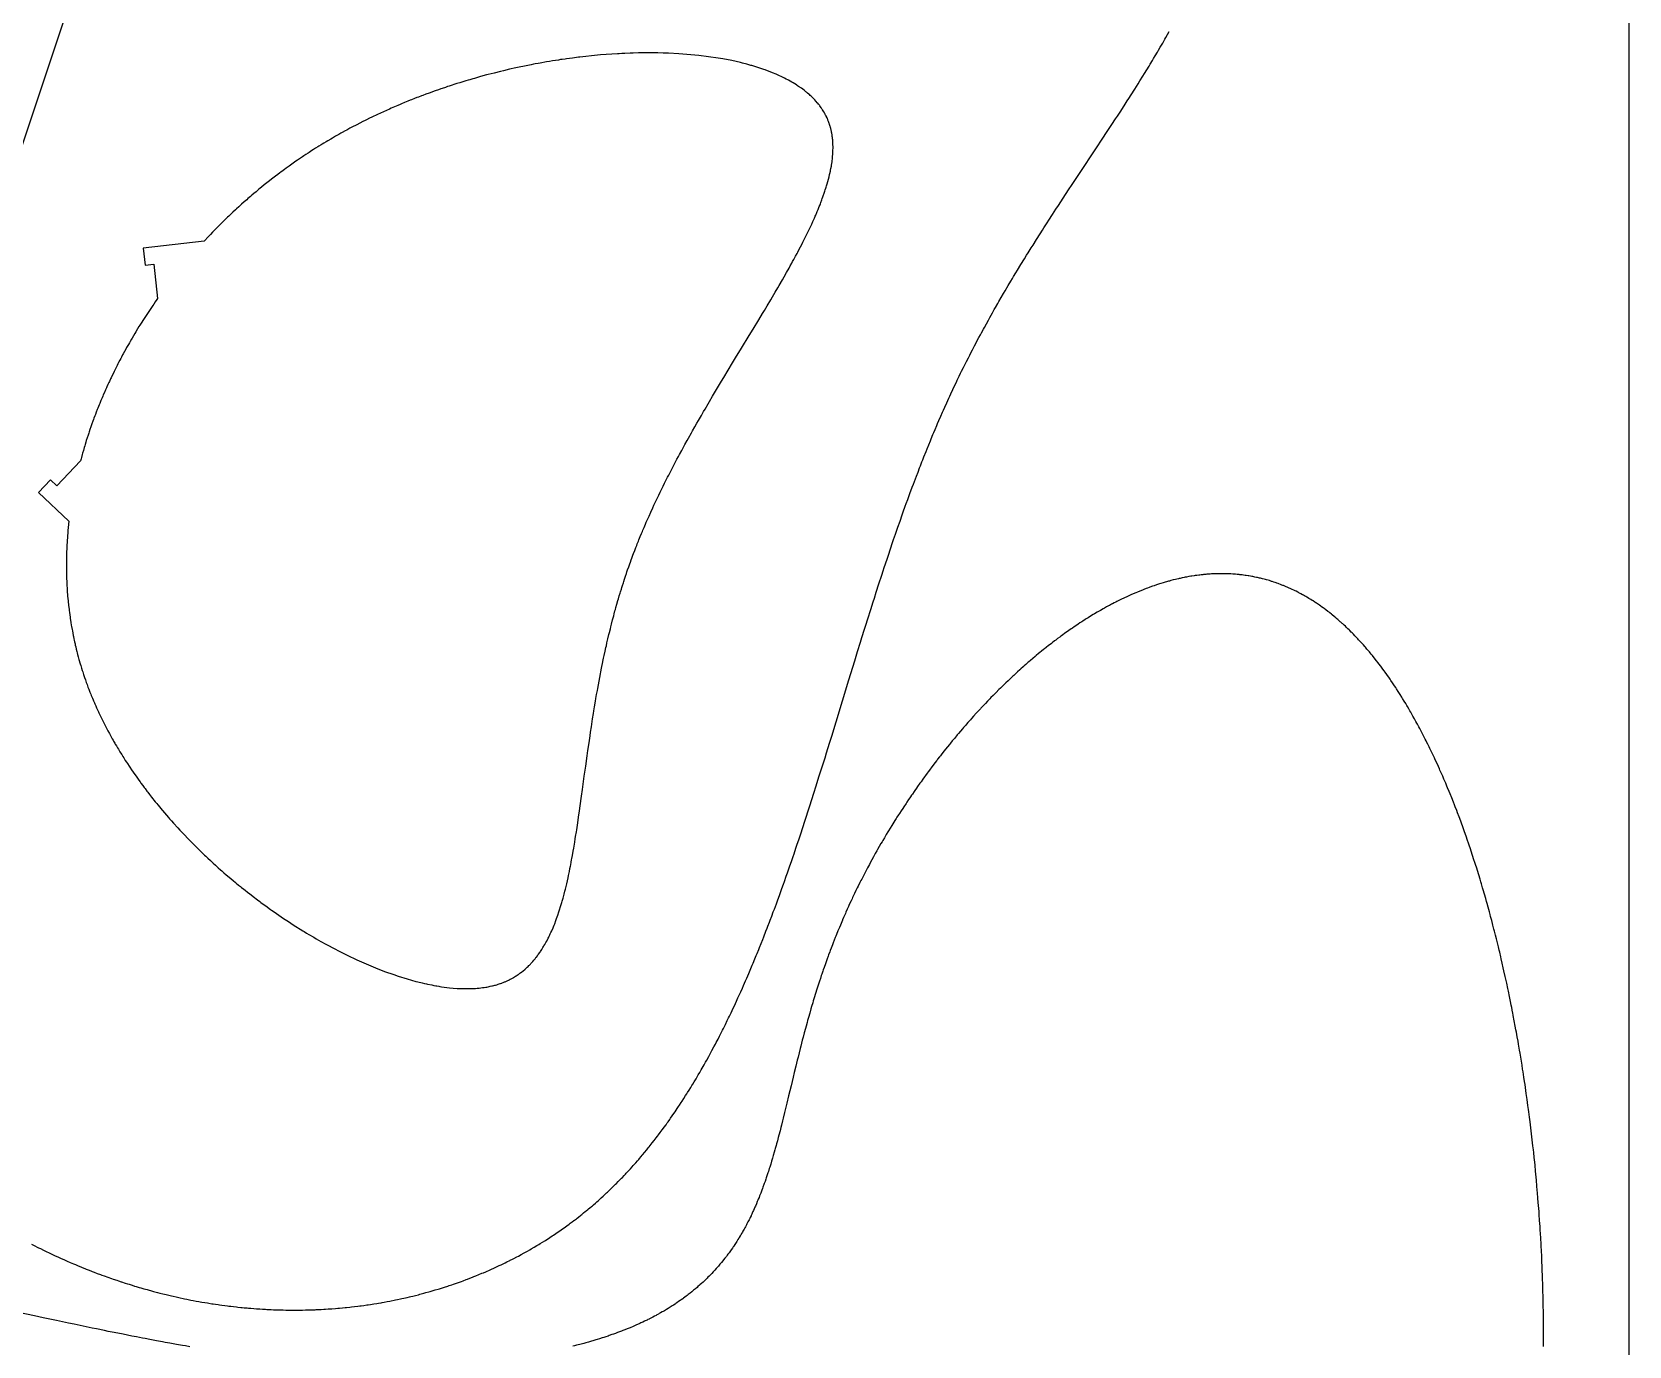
# Model space of a CAD drawing. Header units: metres. Extents: x 260 to 385, y -3 to 248.
# Drawn here: x 329.7 to 385.2, y 174.7 to 220.4 of the extents above; entities that cross this region are included whole.
import ezdxf

# ---------------------------------------------------------------- set-up
doc = ezdxf.new("R2010")
doc.units = ezdxf.units.M
doc.header["$MEASUREMENT"] = 0

msp = doc.modelspace()

# ---------------------------------------------------------------- linework, layer by layer
at = {"flags": 128}
for points in [[(385.210552, -2.443354), (385.210552, 247.556646), (260.210552, 247.556646), (260.210552, -2.443354), (385.210552, -2.443354)], [(337.699922, 241.60501), (319.661039, 187.541819)], [(329.640519, 178.242799), (329.685161, 178.219852), (329.752223, 178.18562), (329.841825, 178.140327), (329.886705, 178.117831), (329.954126, 178.084275), (330.055481, 178.034367), (330.175957, 177.97588), (330.236338, 177.946907), (330.327089, 177.903786), (330.418055, 177.861073), (330.46362, 177.83987), (330.554912, 177.797772), (330.600639, 177.776878), (330.669333, 177.745729), (330.761115, 177.704558), (330.807089, 177.684129), (330.876152, 177.653679), (330.979979, 177.608443), (331.103396, 177.555515), (331.165252, 177.52933), (331.258222, 177.490405), (331.351416, 177.451902), (331.398097, 177.432809), (331.491627, 177.394943), (331.538477, 177.37617), (331.608858, 177.348211), (331.702898, 177.311308), (331.750003, 177.293017), (331.820768, 177.265784), (331.927157, 177.22539), (332.035815, 177.184814), (332.090258, 177.16474), (332.172065, 177.1349), (332.295097, 177.090748), (332.418517, 177.047331), (332.480374, 177.0259), (332.604381, 176.983593), (332.666532, 176.962719), (332.759944, 176.931758), (332.775249, 176.926732), (332.897755, 176.886985), (332.979483, 176.860939), (333.033995, 176.843776), (333.143079, 176.809934), (333.224946, 176.784974), (333.27955, 176.768536), (333.388819, 176.736141), (333.443484, 176.720185), (333.552877, 176.688756), (333.662352, 176.65797), (333.73538, 176.637803), (333.784087, 176.624518), (333.881548, 176.598327), (333.979073, 176.572645), (334.027861, 176.559994), (334.101072, 176.541256), (334.210957, 176.513685), (334.320925, 176.486758), (334.37594, 176.473536), (334.462918, 176.45297), (334.506427, 176.442837), (334.571714, 176.427828), (334.669699, 176.405738), (334.767749, 176.384158), (334.767749, 176.384158), (334.816798, 176.373559), (334.914946, 176.352744), (334.964044, 176.342529), (335.037722, 176.327445), (335.136017, 176.307781), (335.185189, 176.29814), (335.258977, 176.28392), (335.369729, 176.26313), (335.457295, 176.247162), (335.501098, 176.239331), (335.566826, 176.227774), (335.665473, 176.210866), (335.764186, 176.194475), (335.813567, 176.186472), (335.912378, 176.170854), (335.961809, 176.163239), (336.035986, 176.152059), (336.134946, 176.137606), (336.184451, 176.130574), (336.25874, 176.12027), (336.370243, 176.105361), (336.458404, 176.094048), (336.502504, 176.088546), (336.568679, 176.080486), (336.667997, 176.068833), (336.767382, 176.057704), (336.8171, 176.052336), (336.916586, 176.041996), (336.966354, 176.037023), (337.041038, 176.029812), (337.140676, 176.02066), (337.19052, 176.016283), (337.265318, 176.009966), (337.377587, 176.001051), (337.466354, 175.994485), (337.510758, 175.99136), (337.577389, 175.98687), (337.677393, 175.980584), (337.777465, 175.974835), (337.827527, 175.972163), (337.927703, 175.967224), (337.977817, 175.964959), (338.053021, 175.961814), (338.153353, 175.958099), (338.203545, 175.956446), (338.278867, 175.954222), (338.391922, 175.951466), (338.481313, 175.949781), (338.526029, 175.949102), (338.59313, 175.948288), (338.69384, 175.94753), (338.794621, 175.94733), (338.845039, 175.947439), (338.945927, 175.94808), (338.996399, 175.948611), (339.07214, 175.949672), (339.173191, 175.951583), (339.223743, 175.952752), (339.299607, 175.954772), (339.413479, 175.958405), (339.50211, 175.961734), (339.546447, 175.963564), (339.612979, 175.966516), (339.712837, 175.971414), (339.812767, 175.976876), (339.862759, 175.979821), (339.962797, 175.986137), (340.012844, 175.989509), (340.087948, 175.994837), (340.213037, 176.004424), (340.296298, 176.011301), (340.351747, 176.0161), (340.462505, 176.026217), (340.54545, 176.034257), (340.600688, 176.039832), (340.711025, 176.051499), (340.766124, 176.05759), (340.87618, 176.070289), (340.98605, 176.083675), (341.059193, 176.092981), (341.107909, 176.099355), (341.20523, 176.112509), (341.305179, 176.126604), (341.355095, 176.133868), (341.429895, 176.145031), (341.541932, 176.162382), (341.653771, 176.18046), (341.709617, 176.189772), (341.797766, 176.204857), (341.841794, 176.21257), (341.907779, 176.224353), (342.006626, 176.242506), (342.105316, 176.261237), (342.154603, 176.270819), (342.253058, 176.290415), (342.302227, 176.300431), (342.375906, 176.315725), (342.474008, 176.336623), (342.523, 176.34729), (342.596414, 176.363562), (342.706368, 176.388583), (342.793105, 176.408873), (342.836426, 176.41919), (342.901349, 176.434883), (342.998602, 176.458908), (343.095696, 176.48352), (343.144183, 176.496046), (343.241038, 176.521539), (343.289405, 176.534506), (343.361881, 176.554234), (343.458375, 176.581055), (343.506562, 176.594688), (343.578766, 176.615416), (343.686903, 176.647134), (343.782852, 176.675962), (343.830766, 176.6906), (343.90256, 176.712838), (344.01008, 176.74683), (344.117392, 176.781585), (344.17097, 176.79925), (344.266091, 176.831129), (344.313589, 176.847297), (344.384759, 176.871835), (344.491339, 176.909289), (344.597707, 176.947523), (344.650811, 176.966934), (344.756859, 177.006345), (344.809803, 177.026346), (344.889118, 177.056719), (344.982964, 177.093295), (345.029823, 177.111819), (345.100031, 177.139902), (345.205161, 177.182696), (345.310071, 177.226298), (345.362443, 177.248404), (345.443801, 177.283195), (345.48443, 177.300777), (345.545309, 177.327382), (345.636486, 177.367817), (345.72749, 177.408887), (345.772927, 177.429662), (345.86367, 177.471693), (345.908976, 177.49295), (345.976854, 177.525139), (346.067202, 177.568627), (346.11231, 177.590616), (346.179889, 177.623907), (346.281069, 177.674539), (346.295504, 177.68184), (346.372308, 177.721017), (346.423339, 177.747356), (346.524989, 177.800564), (346.575609, 177.827433), (346.676437, 177.881702), (346.776718, 177.936676), (346.843267, 177.973718), (346.887499, 177.998586), (346.975637, 178.048741), (347.025026, 178.077197), (347.123393, 178.134638), (347.221214, 178.192783), (347.286124, 178.231937), (347.329263, 178.258214), (347.415217, 178.311184), (347.491259, 178.358735), (347.529152, 178.382676), (347.585831, 178.418793), (347.67049, 178.473432), (347.754717, 178.528629), (347.796668, 178.556437), (347.880246, 178.61247), (347.921872, 178.640697), (347.984108, 178.683298), (348.066711, 178.740588), (348.107849, 178.769443), (348.169353, 178.812989), (348.261151, 178.878897), (348.342287, 178.938078), (348.382692, 178.967878), (348.443094, 179.012843), (348.503251, 179.058125), (348.533237, 179.080884), (348.593025, 179.126641), (348.622827, 179.149639), (348.667413, 179.184285), (348.746336, 179.246319), (348.785632, 179.277548), (348.84437, 179.324659), (348.90286, 179.372089), (348.932011, 179.395925), (348.990128, 179.443836), (349.019093, 179.467912), (349.062423, 179.504177), (349.119979, 179.552811), (349.148662, 179.57725), (349.191571, 179.614059), (349.255669, 179.669613), (349.310168, 179.717389), (349.310168, 179.717389), (349.346373, 179.749405), (349.418476, 179.813832), (349.454375, 179.846242), (349.525868, 179.911455), (349.596958, 179.977188), (349.644128, 180.021298), (349.675475, 180.050832), (349.737934, 180.110205), (349.772928, 180.143781), (349.84262, 180.211315), (349.911918, 180.279359), (349.957897, 180.325003), (349.988454, 180.355557), (350.049335, 180.416963), (350.11746, 180.486518), (350.162661, 180.533165), (350.1927, 180.564386), (350.25255, 180.627122), (350.297238, 180.67443), (350.326937, 180.70609), (350.386108, 180.769701), (350.415581, 180.801651), (350.474303, 180.86584), (350.532728, 180.930412), (350.571514, 180.973672), (350.648692, 181.060699), (350.65937, 181.07284), (350.720796, 181.143153), (350.761492, 181.190185), (350.788509, 181.221608), (350.842277, 181.28462), (350.88237, 181.332021), (350.908989, 181.36369), (350.961964, 181.427188), (351.040779, 181.522833), (351.092895, 181.586858), (351.127451, 181.629658), (351.196118, 181.71553), (351.23154, 181.76026), (351.301912, 181.85001), (351.371664, 181.940142), (351.417825, 182.000439), (351.448449, 182.040729), (351.509341, 182.121528), (351.577283, 182.212772), (351.622251, 182.273802), (351.652085, 182.314577), (351.711412, 182.396338), (351.755611, 182.457841), (351.784937, 182.498929), (351.843255, 182.58131), (351.872249, 182.622602), (351.92991, 182.705386), (351.987139, 182.788436), (352.025056, 182.843948), (352.100326, 182.955317), (352.147576, 183.026028), (352.178913, 183.073269), (352.2412, 183.167987), (352.272153, 183.215464), (352.333678, 183.310652), (352.394703, 183.406146), (352.435112, 183.469978), (352.461931, 183.512606), (352.515282, 183.598039), (352.57485, 183.694429), (352.614299, 183.758851), (352.640482, 183.80187), (352.692573, 183.888078), (352.731402, 183.95288), (352.757175, 183.996151), (352.808454, 184.082858), (352.83396, 184.126293), (352.884709, 184.213325), (352.935111, 184.300571), (352.968521, 184.358852), (353.034889, 184.475692), (353.090424, 184.57456), (353.127215, 184.640615), (353.200247, 184.773063), (353.236491, 184.839454), (353.308443, 184.972566), (353.379691, 185.106109), (353.426806, 185.195375), (353.458047, 185.254989), (353.520131, 185.374462), (353.572105, 185.475518), (353.60655, 185.543015), (353.674953, 185.678307), (353.708915, 185.746101), (353.776366, 185.881978), (353.843197, 186.018237), (353.887412, 186.109284), (353.916741, 186.170073), (353.975046, 186.291868), (354.013226, 186.372308), (354.038569, 186.426003), (354.088993, 186.533554), (354.163983, 186.695276), (354.213553, 186.803352), (354.246415, 186.875516), (354.311701, 187.020112), (354.368495, 187.147233), (354.406091, 187.232071), (354.480657, 187.401959), (354.517632, 187.487008), (354.59098, 187.65731), (354.663544, 187.827877), (354.711494, 187.941733), (354.743275, 188.0177), (354.806402, 188.169781), (354.849771, 188.27518), (354.878535, 188.345497), (354.93571, 188.48625), (354.964123, 188.556685), (355.020611, 188.69767), (355.076653, 188.838805), (355.113773, 188.932978), (355.187446, 189.121514), (355.228562, 189.227675), (355.255846, 189.298492), (355.310113, 189.440229), (355.337099, 189.511147), (355.390782, 189.65308), (355.444087, 189.795142), (355.479419, 189.889919), (355.549602, 190.079636), (355.588805, 190.186444), (355.666638, 190.400256), (355.743727, 190.614319), (355.794723, 190.757162), (355.828547, 190.852449), (355.895796, 191.043159), (355.933395, 191.15051), (356.008114, 191.365375), (356.082218, 191.580448), (356.131292, 191.723941), (356.163867, 191.819651), (356.228688, 192.011182), (356.264963, 192.118982), (356.337125, 192.334712), (356.408789, 192.55061), (356.456301, 192.694632), (356.550726, 192.982878), (356.585939, 193.091037), (356.65606, 193.307458), (356.725794, 193.524009), (356.77208, 193.668446), (356.864197, 193.957473), (356.924341, 194.147251), (357.043964, 194.527032), (357.162802, 194.907079), (357.24165, 195.160571), (357.294068, 195.329616), (357.3986, 195.667808), (357.473983, 195.912466), (357.624334, 196.401924), (358.074076, 197.870739), (358.274486, 198.523369), (358.375068, 198.849556), (358.475993, 199.175628), (358.526606, 199.338612), (358.616866, 199.628267), (358.662145, 199.773045), (358.730267, 199.990141), (358.832952, 200.315616), (358.917112, 200.580652), (358.959371, 200.71311), (359.022999, 200.911715), (359.119013, 201.209429), (359.215769, 201.506894), (359.264443, 201.655527), (359.304421, 201.777081), (359.399752, 202.064974), (359.447731, 202.208788), (359.52011, 202.424333), (359.593005, 202.63966), (359.629653, 202.747238), (359.695149, 202.938342), (359.728066, 203.033823), (359.77766, 203.17695), (359.852558, 203.391427), (359.928087, 203.605636), (359.966096, 203.712636), (360.034085, 203.902683), (360.068284, 203.997619), (360.119846, 204.139911), (360.197799, 204.353091), (360.276508, 204.56595), (360.316155, 204.672255), (360.387136, 204.861031), (360.42287, 204.955315), (360.476784, 205.096609), (360.531082, 205.23774), (360.558378, 205.308243), (360.613269, 205.449123), (360.640866, 205.519498), (360.682456, 205.624978), (360.682456, 205.624978), (360.756978, 205.812251), (360.794526, 205.905766), (360.851216, 206.045881), (360.908356, 206.185806), (360.937098, 206.255695), (360.994934, 206.395324), (361.02403, 206.465063), (361.0679, 206.569576), (361.126823, 206.708743), (361.156472, 206.778248), (361.201184, 206.882403), (361.268797, 207.038404), (361.329458, 207.176834), (361.359991, 207.245963), (361.406048, 207.349547), (361.475723, 207.504673), (361.54612, 207.659492), (361.581596, 207.736785), (361.617258, 207.813997), (361.689142, 207.968186), (361.761764, 208.122061), (361.810586, 208.224471), (361.843313, 208.292669), (361.909196, 208.428882), (361.95898, 208.530884), (361.992345, 208.598811), (362.059493, 208.734487), (362.093275, 208.802237), (362.16125, 208.937562), (362.229769, 209.072656), (362.275748, 209.162592), (362.306532, 209.222493), (362.368416, 209.342161), (362.444031, 209.48707), (362.494777, 209.583533), (362.528755, 209.647779), (362.597062, 209.776122), (362.648596, 209.872251), (362.683096, 209.936276), (362.752435, 210.064181), (362.787273, 210.128062), (362.857284, 210.255682), (362.927734, 210.383115), (362.974942, 210.467969), (363.069929, 210.637433), (363.129535, 210.742936), (363.169419, 210.813181), (363.249533, 210.953457), (363.289761, 211.02349), (363.370552, 211.163348), (363.451782, 211.302935), (363.506174, 211.395845), (363.615519, 211.581318), (363.702872, 211.728283), (363.761356, 211.826106), (363.800453, 211.891253), (363.878905, 212.02139), (363.937963, 212.118857), (364.056628, 212.31345), (364.175998, 212.507608), (364.255954, 212.636813), (364.30942, 212.722849), (364.416729, 212.894689), (364.477304, 212.991216), (364.598896, 213.183997), (364.721051, 213.37643), (364.802782, 213.504536), (364.857395, 213.589862), (364.966908, 213.760337), (365.028671, 213.856129), (365.152522, 214.047511), (365.276778, 214.238643), (365.359821, 214.365936), (365.526354, 214.620246), (365.71432, 214.905964), (365.839929, 215.096258), (366.091678, 215.476516), (366.659145, 216.331458), (366.910979, 216.711664), (367.036629, 216.901932), (367.224631, 217.187628), (367.349575, 217.378333), (367.41191, 217.473771), (367.505221, 217.617046), (367.644709, 217.832254), (367.754469, 218.002576), (367.809185, 218.087838), (367.891039, 218.215869), (368.013286, 218.408244), (368.13484, 218.601048), (368.195338, 218.697624), (368.302399, 218.869617), (368.355681, 218.955767), (368.435278, 219.085195), (368.514464, 219.214876), (368.553897, 219.279817), (368.63243, 219.409903), (368.671525, 219.475053), (368.729945, 219.572915), (368.80741, 219.703662), (368.845953, 219.769153), (368.903523, 219.867541), (368.989309, 220.015476), (369.064966, 220.147344), (369.102577, 220.213412), (369.158712, 220.312689), (369.214501, 220.41218)], [(335.648465, 213.130656), (333.523662, 212.886768), (333.592081, 212.290682), (333.890124, 212.324892), (334.026963, 211.13272), (333.999802, 211.094227), (333.945786, 211.017077), (333.89218, 210.93971), (333.856671, 210.888011), (333.786203, 210.784329), (333.716471, 210.680272), (333.579232, 210.471055), (333.511732, 210.365907), (333.478264, 210.313201), (333.411892, 210.207526), (333.37899, 210.154559), (333.329993, 210.07495), (333.26533, 209.968509), (333.233285, 209.915165), (333.185578, 209.834994), (333.138303, 209.754641), (333.114829, 209.714397), (333.068207, 209.633775), (333.04506, 209.593398), (333.010545, 209.53275), (332.949795, 209.424691), (332.919713, 209.370548), (332.87496, 209.289194), (332.83065, 209.207673), (332.808663, 209.166851), (332.765021, 209.085085), (332.743369, 209.044142), (332.7111, 208.982653), (332.668468, 208.900531), (332.647321, 208.859411), (332.615813, 208.79766), (332.569029, 208.704874), (332.514327, 208.59466), (332.487281, 208.539456), (332.447093, 208.45653), (332.407364, 208.373461), (332.387673, 208.331875), (332.348637, 208.248598), (332.329293, 208.206908), (332.300494, 208.144311), (332.262503, 208.060731), (332.243683, 208.018892), (332.215672, 207.956074), (332.174151, 207.861711), (332.137743, 207.777701), (332.119716, 207.735649), (332.092897, 207.672515), (332.05317, 207.577689), (332.014045, 207.482714), (331.99471, 207.435173), (331.949483, 207.32234), (331.92719, 207.26585), (331.894152, 207.181025), (331.861598, 207.096095), (331.845502, 207.053591), (331.813676, 206.968506), (331.797946, 206.925927), (331.774579, 206.862011), (331.743852, 206.776706), (331.728672, 206.734018), (331.706133, 206.669942), (331.672845, 206.573732), (331.643781, 206.488118), (331.629435, 206.445279), (331.60815, 206.38098), (331.576746, 206.284444), (331.545976, 206.187807), (331.530829, 206.139451), (331.504294, 206.053425), (331.491215, 206.010384), (331.471834, 205.945788), (331.443296, 205.848821), (331.415401, 205.751766), (331.401696, 205.703208), (331.374769, 205.60603), (331.361549, 205.557411), (331.342024, 205.484448), (330.516725, 204.61331), (330.29894, 204.819634), (329.886291, 204.384065), (330.942117, 203.383797), (330.918966, 203.1679), (330.908668, 203.059961), (330.899226, 202.952034), (330.894826, 202.898077), (330.886673, 202.790179), (330.88292, 202.736238), (330.877695, 202.655339), (330.871487, 202.547501), (330.868709, 202.493594), (330.864951, 202.412751), (330.861684, 202.331931), (330.860235, 202.291529), (330.856974, 202.183824), (330.855674, 202.12999), (330.854136, 202.049263), (330.853096, 201.968567), (330.852762, 201.928231), (330.852469, 201.847585), (330.85251, 201.807276), (330.852806, 201.746828), (330.85403, 201.63942), (330.854977, 201.585743), (330.856818, 201.505262), (330.859165, 201.424826), (330.860528, 201.384624), (330.863635, 201.304257), (330.865379, 201.264092), (330.868234, 201.203867), (330.872488, 201.123612), (330.874806, 201.083504), (330.878523, 201.023368), (330.884641, 200.933222), (330.892734, 200.826477), (330.897125, 200.773145), (330.904141, 200.693197), (330.911676, 200.613313), (330.915638, 200.573395), (330.923953, 200.493609), (330.928306, 200.453741), (330.935079, 200.393972), (330.944569, 200.314342), (330.94951, 200.274554), (330.957167, 200.214907), (330.969208, 200.125514), (330.980472, 200.046136), (330.986301, 200.006477), (330.995294, 199.947025), (331.009342, 199.857932), (331.024062, 199.768946), (331.031675, 199.724493), (331.050395, 199.619233), (331.060112, 199.566662), (331.075134, 199.487882), (331.090693, 199.409193), (331.098674, 199.369884), (331.115041, 199.291338), (331.123428, 199.252101), (331.136261, 199.193292), (331.153846, 199.114967), (331.162842, 199.075842), (331.176591, 199.017204), (331.197789, 198.929355), (331.217213, 198.85138), (331.22713, 198.812432), (331.242262, 198.754063), (331.26554, 198.666624), (331.289515, 198.579328), (331.301764, 198.535735), (331.323972, 198.458325), (331.335283, 198.419664), (331.35251, 198.361729), (331.378937, 198.274952), (331.406069, 198.18833), (331.4199, 198.145078), (331.448092, 198.058692), (331.462454, 198.01556), (331.48433, 197.950938), (331.51237, 197.869909), (331.531412, 197.815972), (331.544261, 197.780051), (331.570326, 197.708297), (331.590195, 197.654561), (331.603593, 197.618775), (331.630751, 197.547294), (331.64451, 197.5116), (331.672388, 197.440304), (331.700741, 197.369134), (331.719905, 197.321757), (331.758861, 197.227174), (331.781137, 197.174072), (331.796133, 197.138712), (331.826471, 197.06809), (331.841812, 197.032828), (331.872837, 196.962405), (331.904315, 196.892116), (331.925551, 196.845333), (331.968619, 196.751949), (331.984974, 196.716993), (332.018014, 196.647186), (332.051493, 196.577521), (332.074054, 196.531156), (332.119755, 196.438617), (332.154531, 196.369382), (332.177952, 196.323307), (332.225359, 196.231352), (332.249342, 196.185474), (332.297864, 196.093919), (332.34712, 196.002633), (332.447804, 195.820885), (332.476637, 195.769969), (332.495983, 195.736074), (332.534971, 195.668405), (332.554613, 195.63463), (332.554613, 195.63463), (332.594189, 195.567201), (332.634152, 195.499935), (332.661009, 195.455182), (332.71523, 195.365896), (332.735737, 195.33249), (332.777032, 195.265803), (332.8187, 195.199286), (332.846685, 195.155035), (332.903143, 195.066762), (332.945911, 195.000759), (332.974623, 194.956854), (333.032524, 194.869277), (333.06171, 194.825606), (333.120551, 194.738502), (333.180009, 194.651718), (333.300744, 194.479122), (333.369706, 194.382614), (333.416093, 194.318509), (333.447198, 194.275877), (333.50984, 194.190867), (333.557195, 194.127333), (333.58894, 194.085083), (333.652849, 194.000844), (333.68501, 193.958854), (333.749742, 193.875137), (333.815012, 193.791773), (333.947139, 193.626116), (333.997222, 193.564367), (334.03077, 193.523314), (334.098245, 193.441486), (334.13217, 193.40071), (334.20039, 193.319437), (334.269096, 193.238539), (334.407939, 193.07788), (334.442942, 193.037954), (334.513292, 192.958393), (334.584093, 192.879222), (334.727023, 192.722061), (334.799135, 192.644077), (334.944616, 192.489321), (335.09172, 192.336201), (335.390552, 192.034975), (335.433048, 191.99316), (335.518376, 191.90994), (335.604143, 191.827269), (335.661559, 191.772463), (335.69994, 191.736063), (335.776949, 191.663595), (335.863965, 191.582601), (335.922197, 191.52892), (335.961113, 191.493274), (336.039172, 191.422322), (336.09791, 191.369407), (336.13716, 191.334273), (336.215871, 191.264352), (336.25533, 191.229565), (336.334454, 191.160341), (336.413844, 191.091585), (336.573389, 190.955491), (336.663563, 190.879778), (336.723845, 190.829641), (336.764104, 190.796368), (336.844789, 190.730186), (336.905445, 190.68087), (336.945949, 190.648147), (337.02711, 190.583071), (337.067766, 190.550719), (337.149224, 190.486389), (337.230868, 190.422561), (337.39469, 190.296422), (337.456295, 190.249646), (337.497416, 190.218622), (337.579772, 190.156962), (337.621005, 190.126327), (337.703579, 190.065446), (337.786288, 190.005089), (337.952082, 189.885959), (337.993603, 189.856509), (338.076725, 189.79801), (338.159949, 189.74005), (338.326667, 189.625758), (338.410146, 189.569433), (338.577307, 189.45844), (338.744686, 189.349679), (339.079852, 189.138957), (339.121768, 189.113262), (339.2056, 189.062307), (339.289429, 189.011935), (339.457047, 188.912951), (339.54082, 188.864346), (339.708256, 188.768926), (339.875494, 188.675914), (340.209128, 188.497221), (340.292316, 188.454094), (340.458374, 188.369717), (340.623955, 188.287867), (340.953444, 188.13185), (341.603996, 187.851279), (341.924072, 187.727143), (342.240023, 187.614054), (342.396297, 187.561717), (342.705136, 187.465588), (342.857576, 187.421849), (343.008616, 187.381028), (343.08359, 187.36172), (343.232412, 187.325326), (343.306243, 187.308246), (343.379678, 187.291915), (343.416244, 187.284032), (343.561479, 187.254388), (343.633464, 187.240705), (343.705019, 187.227786), (343.740632, 187.221614), (343.811525, 187.209847), (343.846803, 187.204253), (343.899507, 187.196225), (344.176142, 187.160814), (344.311543, 187.147831), (344.444919, 187.138031), (344.510828, 187.134333), (344.641049, 187.129356), (344.705346, 187.128085), (344.76909, 187.127628), (344.800752, 187.127707), (344.925981, 187.130077), (344.98773, 187.1325), (345.048891, 187.135753), (345.079249, 187.137692), (345.139514, 187.142197), (345.16942, 187.144764), (345.213992, 187.149007), (345.331147, 187.162644), (345.38878, 187.170733), (345.445774, 187.179675), (345.474029, 187.184467), (345.530049, 187.194693), (345.557813, 187.200129), (345.599147, 187.208687), (345.653674, 187.220853), (345.680685, 187.227262), (345.720881, 187.237282), (345.760692, 187.247793), (345.780452, 187.253233), (345.824555, 187.265922), (345.853684, 187.274726), (345.872983, 187.280748), (345.911292, 187.293158), (345.939773, 187.302785), (345.958642, 187.309354), (345.996095, 187.322854), (346.01468, 187.329785), (346.051569, 187.344007), (346.088085, 187.358707), (346.112223, 187.368771), (346.160008, 187.389534), (346.186602, 187.401582), (346.204217, 187.409762), (346.239177, 187.426473), (346.256521, 187.435005), (346.290942, 187.452417), (346.325007, 187.470295), (346.34752, 187.482471), (346.392079, 187.507439), (346.408628, 187.517012), (346.441467, 187.536502), (346.473961, 187.556449), (346.495433, 187.569999), (346.537924, 187.597703), (346.569399, 187.619007), (346.590196, 187.633459), (346.631347, 187.662958), (346.651702, 187.678004), (346.691976, 187.708686), (346.731673, 187.740152), (346.809358, 187.805414), (346.830801, 187.824325), (346.844999, 187.837067), (346.873162, 187.862873), (346.887127, 187.875937), (346.914826, 187.902385), (346.942221, 187.929259), (346.960315, 187.94741), (346.996104, 187.984274), (347.009387, 187.99829), (347.035733, 188.026637), (347.061784, 188.0554), (347.078989, 188.074805), (347.113014, 188.114167), (347.138198, 188.144168), (347.154829, 188.164395), (347.187716, 188.205392), (347.203973, 188.226161), (347.236118, 188.268235), (347.267775, 188.311022), (347.329652, 188.398714), (347.341043, 188.415468), (347.363629, 188.44927), (347.385954, 188.483463), (347.385954, 188.483463), (347.400695, 188.506473), (347.429834, 188.553009), (347.451394, 188.588359), (347.465627, 188.612138), (347.493764, 188.660203), (347.507668, 188.684487), (347.535153, 188.733559), (347.56221, 188.783295), (347.615066, 188.884745), (347.634462, 188.923462), (347.647266, 188.949476), (347.672574, 189.001987), (347.685078, 189.028483), (347.709793, 189.081954), (347.734121, 189.136058), (347.781639, 189.246148), (347.793285, 189.274059), (347.816304, 189.330344), (347.838962, 189.387242), (347.88322, 189.502856), (347.904832, 189.561564), (347.947051, 189.680756), (347.987969, 189.802288), (348.066093, 190.052216), (348.087215, 190.124126), (348.101096, 190.172454), (348.110264, 190.204845), (348.128392, 190.270033), (348.141811, 190.31928), (348.168204, 190.418679), (348.194021, 190.519271), (348.210922, 190.586988), (348.222055, 190.632421), (348.244005, 190.723973), (348.256172, 190.77587), (348.280129, 190.880515), (348.303599, 190.986283), (348.318985, 191.057411), (348.32913, 191.105101), (348.349159, 191.201124), (348.371289, 191.310166), (348.385815, 191.38345), (348.395402, 191.432565), (348.41435, 191.531412), (348.428369, 191.606081), (348.437628, 191.656112), (348.455944, 191.756771), (348.482938, 191.909233), (348.500635, 192.01184), (348.535374, 192.219323), (348.554565, 192.337335), (348.567232, 192.416521), (348.592287, 192.576097), (348.604687, 192.656478), (348.629263, 192.818405), (348.653578, 192.981851), (348.669666, 193.091641), (348.701615, 193.313154), (348.725432, 193.480937), (348.7729, 193.820577), (348.804575, 194.049903), (348.868501, 194.515112), (348.917392, 194.869411), (348.967515, 195.227998), (348.993158, 195.408807), (349.03248, 195.681809), (349.068413, 195.92619), (349.086763, 196.048955), (349.114805, 196.233792), (349.14351, 196.41942), (349.158126, 196.51252), (349.187916, 196.699268), (349.203101, 196.792906), (349.226259, 196.933681), (349.257875, 197.121949), (349.274013, 197.216316), (349.29865, 197.358144), (349.32382, 197.500293), (349.336612, 197.571482), (349.38325, 197.825185), (349.407271, 197.95236), (349.43178, 198.079736), (349.444222, 198.143496), (349.469488, 198.271153), (349.482315, 198.335046), (349.501806, 198.430965), (349.528267, 198.558996), (349.541704, 198.623068), (349.562123, 198.719242), (349.593356, 198.863643), (349.621743, 198.99213), (349.63616, 199.056416), (349.658073, 199.152893), (349.691595, 199.297711), (349.725922, 199.442636), (349.743392, 199.515134), (349.774967, 199.644069), (349.791005, 199.708558), (349.815382, 199.805314), (349.852677, 199.950491), (349.890864, 200.095703), (349.910299, 200.168319), (349.936572, 200.265143), (349.949864, 200.313557), (349.969999, 200.386175), (350.000649, 200.495098), (350.037681, 200.624175), (350.056488, 200.688703), (350.085068, 200.785478), (350.114096, 200.88223), (350.12878, 200.930595), (350.158491, 201.027302), (350.173519, 201.075642), (350.196281, 201.148134), (350.227042, 201.244754), (350.2426, 201.293047), (350.266163, 201.365464), (350.302018, 201.474033), (350.33441, 201.570478), (350.350791, 201.618678), (350.375598, 201.690947), (350.413339, 201.799279), (350.451727, 201.907518), (350.471166, 201.961601), (350.500631, 202.042678), (350.520478, 202.096696), (350.560654, 202.204654), (350.580981, 202.258592), (350.622103, 202.366388), (350.663841, 202.474071), (350.692004, 202.545797), (350.710927, 202.593586), (350.749123, 202.689095), (350.770812, 202.742777), (350.81462, 202.850052), (350.858995, 202.957204), (350.888887, 203.02857), (350.908951, 203.076116), (350.949399, 203.171133), (350.995406, 203.277904), (351.026367, 203.349011), (351.047136, 203.396383), (351.088973, 203.491048), (351.12061, 203.561975), (351.184537, 203.703645), (351.249312, 203.845063), (351.292953, 203.939199), (351.381299, 204.12712), (351.406395, 204.179888), (351.456906, 204.285308), (351.507833, 204.390574), (351.542009, 204.460663), (351.610887, 204.60063), (351.662993, 204.705417), (351.697937, 204.775183), (351.768306, 204.914494), (351.803724, 204.984036), (351.875013, 205.122893), (351.946881, 205.26144), (351.995102, 205.35363), (352.09225, 205.537583), (352.147291, 205.640802), (352.184136, 205.709511), (352.258172, 205.846678), (352.295357, 205.915135), (352.370045, 206.051791), (352.445134, 206.188098), (352.495402, 206.278774), (352.596408, 206.459646), (352.634436, 206.527306), (352.710719, 206.662349), (352.787285, 206.797019), (352.838472, 206.886588), (352.941155, 207.065213), (353.018407, 207.198727), (353.070008, 207.287515), (353.173413, 207.464557), (353.225201, 207.552806), (353.32891, 207.728754), (353.432744, 207.903955), (353.640533, 208.252065), (353.718415, 208.3818), (353.873965, 208.63992), (354.029054, 208.896201), (354.132085, 209.066011), (354.336999, 209.403062), (354.607097, 209.84698), (354.740474, 210.066515), (354.938031, 210.3927), (355.067846, 210.60803), (355.132131, 210.715045), (355.227728, 210.874744), (355.353542, 211.086118), (355.415701, 211.191127), (355.507952, 211.347784), (355.598962, 211.5034), (355.643982, 211.580813), (355.762383, 211.785946), (355.762383, 211.785946), (355.820647, 211.887795), (355.90682, 212.03966), (355.991469, 212.190422), (356.033203, 212.265386), (356.088218, 212.364901), (356.11545, 212.41447), (356.155948, 212.488587), (356.215889, 212.599225), (356.268341, 212.697027), (356.294267, 212.745734), (356.332778, 212.818552), (356.389672, 212.927227), (356.445497, 213.035237), (356.473001, 213.088991), (356.568525, 213.278745), (356.614927, 213.372812), (356.660397, 213.466335), (356.682777, 213.512891), (356.726815, 213.605589), (356.748468, 213.65173), (356.780485, 213.72068), (356.822296, 213.812124), (356.84282, 213.857635), (356.873123, 213.925635), (356.90284, 213.993315), (356.917475, 214.027035), (356.95577, 214.116559), (356.974512, 214.161105), (357.002113, 214.227652), (357.029092, 214.293871), (357.042346, 214.326857), (357.068377, 214.392582), (357.081152, 214.42532), (357.100012, 214.474271), (357.132634, 214.56083), (357.148505, 214.603886), (357.171755, 214.668188), (357.194329, 214.732151), (357.205361, 214.764005), (357.226908, 214.827456), (357.237422, 214.859053), (357.252864, 214.906287), (357.272837, 214.968963), (357.282557, 215.000171), (357.296801, 215.04682), (357.317405, 215.116425), (357.362526, 215.279634), (357.383091, 215.360292), (357.402301, 215.440314), (357.411392, 215.480085), (357.428534, 215.559144), (357.43658, 215.598432), (357.447988, 215.657059), (357.46195, 215.734658), (357.46839, 215.773212), (357.47737, 215.830735), (357.485524, 215.887886), (357.489289, 215.916322), (357.498304, 215.991693), (357.502248, 216.029128), (357.507453, 216.084966), (357.511797, 216.140424), (357.513644, 216.16801), (357.516683, 216.222897), (357.517872, 216.250196), (357.519243, 216.290966), (357.52044, 216.362908), (357.52044, 216.398621), (357.520038, 216.434161), (357.519685, 216.451867), (357.518674, 216.487146), (357.518016, 216.504721), (357.516836, 216.531002), (357.514904, 216.565889), (357.513783, 216.583267), (357.511906, 216.609252), (357.508653, 216.648044), (357.505315, 216.682338), (357.503489, 216.699419), (357.500551, 216.724957), (357.495696, 216.763076), (357.490301, 216.800971), (357.4874, 216.819833), (357.475978, 216.88644), (357.469615, 216.919474), (357.462814, 216.952327), (357.459249, 216.968686), (357.451787, 217.001267), (357.44789, 217.01749), (357.441836, 217.041739), (357.433373, 217.073911), (357.428974, 217.089928), (357.422163, 217.113869), (357.411471, 217.149586), (357.401483, 217.181139), (357.396319, 217.196846), (357.388357, 217.22032), (357.37593, 217.255336), (357.362917, 217.290117), (357.356191, 217.307419), (357.343868, 217.338032), (357.337531, 217.353269), (357.327805, 217.376036), (357.31272, 217.409988), (357.297034, 217.443702), (357.288965, 217.46047), (357.272374, 217.493825), (357.26385, 217.510413), (357.250779, 217.535182), (357.237363, 217.559815), (357.228229, 217.576162), (357.209504, 217.608674), (357.199915, 217.62484), (357.180283, 217.65699), (357.160051, 217.688898), (357.14623, 217.710035), (357.117795, 217.751986), (357.10686, 217.767606), (357.084548, 217.798664), (357.061648, 217.829479), (357.046057, 217.849887), (357.014099, 217.890377), (356.989455, 217.92046), (356.972706, 217.940379), (356.938445, 217.979891), (356.920934, 217.999484), (356.885158, 218.038342), (356.848379, 218.076763), (356.771847, 218.152292), (356.757059, 218.166258), (356.727072, 218.194006), (356.696537, 218.221505), (356.675879, 218.239701), (356.63384, 218.275762), (356.601684, 218.302518), (356.579949, 218.320217), (356.53577, 218.355284), (356.513327, 218.372651), (356.467741, 218.407053), (356.421226, 218.441011), (356.325437, 218.507592), (356.288577, 218.5321), (356.263722, 218.548299), (356.213338, 218.580363), (356.187811, 218.596226), (356.136092, 218.627618), (356.083493, 218.658561), (355.97568, 218.719098), (355.948187, 218.73395), (355.89256, 218.763317), (355.836085, 218.792232), (355.720617, 218.848704), (355.661639, 218.876259), (355.541229, 218.930006), (355.417595, 218.981928), (355.160886, 219.080277), (355.11138, 219.0979), (355.078139, 219.109504), (355.011092, 219.132366), (354.977289, 219.143624), (354.909124, 219.165794), (354.840224, 219.1875), (354.700243, 219.229523), (354.664799, 219.239738), (354.593378, 219.259819), (354.521253, 219.279434), (354.374919, 219.317265), (354.300724, 219.335478), (354.150316, 219.370498), (353.997262, 219.403637), (353.683449, 219.464251), (353.522804, 219.491715), (353.194321, 219.540929), (352.85663, 219.582487), (352.155451, 219.642455), (351.792877, 219.660776), (351.608794, 219.667002), (351.422923, 219.671263), (351.329335, 219.672655), (350.950799, 219.673286), (350.759121, 219.670628), (350.565912, 219.665981), (350.468751, 219.66291), (350.273353, 219.655269), (350.17513, 219.650697), (350.076567, 219.645624), (350.027161, 219.642899), (349.629021, 219.61657), (349.428119, 219.600376), (349.226072, 219.582155), (349.124637, 219.572282), (348.92098, 219.55101), (348.818772, 219.539609), (348.716321, 219.527697), (348.665006, 219.521549), (348.459174, 219.495677), (348.355927, 219.481972), (348.252469, 219.467752), (348.252469, 219.467752), (348.200663, 219.460449), (348.096901, 219.445457), (348.044947, 219.437767), (347.966927, 219.425991), (347.758376, 219.393166), (347.653842, 219.375977), (347.549144, 219.358268), (347.496737, 219.34922), (347.391808, 219.330732), (347.339289, 219.321293), (347.260444, 219.306891), (347.155198, 219.287231), (347.102527, 219.277205), (347.023461, 219.261922), (346.904736, 219.238445), (346.481525, 219.149597), (346.269389, 219.102017), (346.056976, 219.052325), (345.950683, 219.026685), (345.737962, 218.973814), (345.631547, 218.946583), (345.525106, 218.918819), (345.471877, 218.904737), (345.258934, 218.847076), (345.152456, 218.817444), (345.045984, 218.787277), (344.992752, 218.771992), (344.886302, 218.741021), (344.833086, 218.725333), (344.753274, 218.701551), (344.54054, 218.636651), (344.434239, 218.603393), (344.327992, 218.569594), (344.274892, 218.552492), (344.168739, 218.517882), (344.115689, 218.500374), (344.03615, 218.473858), (343.930169, 218.438029), (343.877212, 218.41991), (343.797818, 218.392478), (343.67883, 218.350755), (343.46763, 218.274877), (343.362205, 218.236119), (343.256907, 218.196814), (343.204307, 218.176957), (343.099211, 218.13683), (343.046717, 218.116561), (342.968045, 218.085899), (342.863283, 218.044537), (342.810962, 218.023649), (342.732557, 217.99206), (342.615129, 217.944094), (342.510937, 217.900871), (342.458909, 217.879053), (342.380956, 217.846065), (342.264231, 217.796001), (342.147761, 217.745235), (342.089624, 217.719588), (341.883472, 217.626976), (341.780734, 217.579835), (341.67823, 217.532136), (341.627068, 217.508078), (341.52493, 217.459541), (341.473955, 217.435063), (341.397613, 217.398084), (341.296053, 217.348288), (341.245374, 217.32318), (341.169482, 217.285254), (341.055938, 217.227773), (340.955314, 217.176081), (340.905111, 217.150024), (340.829945, 217.110674), (340.717517, 217.051054), (340.60548, 216.990719), (340.549611, 216.960283), (340.450542, 216.905732), (340.40113, 216.878244), (340.327169, 216.836746), (340.216584, 216.773901), (340.106436, 216.710336), (340.05153, 216.678284), (339.942058, 216.613638), (339.887496, 216.581044), (339.805871, 216.531815), (339.748696, 216.496992), (339.710652, 216.473665), (339.634742, 216.426746), (339.596877, 216.403155), (339.521324, 216.355708), (339.44601, 216.307911), (339.395935, 216.275853), (339.296106, 216.211275), (339.258782, 216.186901), (339.184316, 216.137894), (339.110095, 216.088546), (339.060751, 216.055459), (338.962393, 215.988834), (338.888914, 215.938473), (338.840067, 215.904714), (338.742707, 215.836751), (338.694195, 215.80255), (338.597509, 215.733709), (338.501277, 215.664288), (338.437374, 215.617687), (338.394886, 215.586478), (338.310181, 215.523722), (338.274556, 215.497112), (338.2035, 215.443654), (338.132706, 215.38988), (338.085656, 215.353856), (337.991907, 215.281391), (337.921905, 215.22668), (337.875385, 215.190034), (337.782702, 215.116333), (337.736539, 215.079279), (337.644573, 215.004767), (337.55309, 214.929719), (337.492371, 214.879392), (337.452012, 214.84571), (337.371583, 214.778034), (337.304023, 214.720612), (337.259138, 214.682168), (337.169737, 214.604894), (337.125224, 214.566064), (337.036571, 214.488023), (336.948421, 214.409477), (336.889934, 214.356833), (336.851068, 214.321615), (336.773637, 214.250884), (336.73026, 214.210927), (336.64389, 214.130646), (336.558035, 214.049879), (336.501086, 213.995766), (336.463248, 213.959573), (336.387882, 213.886905), (336.30359, 213.804708), (336.247688, 213.749649), (336.21055, 213.712829), (336.136589, 213.638914), (336.081395, 213.583239), (336.04473, 213.54601), (335.971719, 213.471283), (335.935373, 213.433786), (335.863001, 213.358527), (335.791058, 213.282917), (335.648465, 213.130656)], [(382.235948, 174.680299), (382.236437, 174.784842), (382.236864, 174.993901), (382.236557, 175.202925), (382.235945, 175.342255), (382.235357, 175.435133), (382.233746, 175.620868), (382.231939, 175.77756), (382.230506, 175.882011), (382.227094, 176.090886), (382.225115, 176.195311), (382.220613, 176.404134), (382.215385, 176.612922), (382.211496, 176.752094), (382.208725, 176.844868), (382.202754, 177.030394), (382.197272, 177.18691), (382.193391, 177.291243), (382.185088, 177.499884), (382.180666, 177.604191), (382.171281, 177.81278), (382.161174, 178.021334), (382.154036, 178.160351), (382.149099, 178.25302), (382.138798, 178.438339), (382.127929, 178.62363), (382.122281, 178.716265), (382.113542, 178.855205), (382.099833, 179.063586), (382.085403, 179.271933), (382.077918, 179.376094), (382.062407, 179.584389), (382.05438, 179.688523), (382.042003, 179.844709), (382.026807, 180.029793), (382.018995, 180.122324), (382.007009, 180.261109), (381.988427, 180.469257), (381.96912, 180.67737), (381.959194, 180.781413), (381.938797, 180.989474), (381.928326, 181.093491), (381.912277, 181.249501), (381.892725, 181.434376), (381.882733, 181.526803), (381.867473, 181.66543), (381.843973, 181.873342), (381.819736, 182.081219), (381.807342, 182.185144), (381.781998, 182.392968), (381.769049, 182.496866), (381.749277, 182.652697), (381.725302, 182.83736), (381.713094, 182.929681), (381.694504, 183.068149), (381.665994, 183.27582), (381.636731, 183.483456), (381.621815, 183.58726), (381.591415, 183.794842), (381.57593, 183.898619), (381.552344, 184.054267), (381.523831, 184.238712), (381.509347, 184.330924), (381.487334, 184.469227), (381.453667, 184.676652), (381.419219, 184.884039), (381.4017, 184.987719), (381.366069, 185.195049), (381.347956, 185.2987), (381.320413, 185.454158), (381.29085, 185.618229), (381.27588, 185.700256), (381.253186, 185.823284), (381.218607, 186.007802), (381.183377, 186.192288), (381.165517, 186.28452), (381.161263, 186.306363), (381.12905, 186.470233), (381.112758, 186.55211), (381.088085, 186.67485), (381.050547, 186.858794), (381.01237, 187.042535), (380.993041, 187.13433), (380.953897, 187.317766), (380.934082, 187.409407), (380.904054, 187.546772), (380.858408, 187.7522), (380.835272, 187.854815), (380.800175, 188.008613), (380.764601, 188.16226), (380.746635, 188.239027), (380.710339, 188.392447), (380.69201, 188.469099), (380.664287, 188.584005), (380.619913, 188.765407), (380.597465, 188.856025), (380.563463, 188.991848), (380.52906, 189.127545), (380.511707, 189.195345), (380.476696, 189.33085), (380.459037, 189.398553), (380.432354, 189.500047), (380.396412, 189.635257), (380.378284, 189.702813), (380.350893, 189.804083), (380.309357, 189.955847), (380.271979, 190.090603), (380.253127, 190.15793), (380.224643, 190.258855), (380.18145, 190.410094), (380.137691, 190.561155), (380.115596, 190.636618), (380.075959, 190.77066), (380.055968, 190.837627), (380.025762, 190.938007), (379.979958, 191.088422), (379.933551, 191.238646), (379.910118, 191.313686), (379.868081, 191.44697), (379.846878, 191.513553), (379.814841, 191.613356), (379.766256, 191.762891), (379.717028, 191.912224), (379.69217, 191.986813), (379.647571, 192.119288), (379.625074, 192.185463), (379.59108, 192.284646), (379.539522, 192.433242), (379.487273, 192.58162), (379.460887, 192.655727), (379.41354, 192.787333), (379.389654, 192.853069), (379.353557, 192.951588), (379.298801, 193.099173), (379.243299, 193.246523), (379.215265, 193.320109), (379.164953, 193.450778), (379.139567, 193.51604), (379.139567, 193.51604), (379.101198, 193.613841), (379.04298, 193.760333), (378.983952, 193.906568), (378.954129, 193.979589), (378.900596, 194.10924), (378.873578, 194.173986), (378.832734, 194.271005), (378.791504, 194.367902), (378.770742, 194.416304), (378.728922, 194.513014), (378.707862, 194.561322), (378.676084, 194.633725), (378.633356, 194.730148), (378.611837, 194.778311), (378.579364, 194.850494), (378.53021, 194.958627), (378.471251, 195.086563), (378.44148, 195.150439), (378.396455, 195.246136), (378.350981, 195.341691), (378.328072, 195.389415), (378.281909, 195.484752), (378.258652, 195.532366), (378.223546, 195.603716), (378.213624, 195.623767), (378.152466, 195.746276), (378.121624, 195.807349), (378.07503, 195.898728), (378.028032, 195.989828), (378.004381, 196.035273), (377.956768, 196.125947), (377.932806, 196.171176), (377.896665, 196.238883), (377.852126, 196.321493), (377.829721, 196.362704), (377.795942, 196.424403), (377.744885, 196.516682), (377.693355, 196.608634), (377.66741, 196.654485), (377.615157, 196.745936), (377.588846, 196.791535), (377.549148, 196.859772), (377.501733, 196.940393), (377.477875, 196.980599), (377.441899, 197.040778), (377.387501, 197.130745), (377.332574, 197.220348), (377.304911, 197.26501), (377.249175, 197.354053), (377.221101, 197.398432), (377.17873, 197.46482), (377.121741, 197.552996), (377.093032, 197.596935), (377.049697, 197.662657), (377.006031, 197.728149), (376.984073, 197.760809), (376.925102, 197.847614), (376.895388, 197.890858), (376.850525, 197.955523), (376.805309, 198.019943), (376.782567, 198.05206), (376.721476, 198.137398), (376.690684, 198.179897), (376.644185, 198.24343), (376.597306, 198.3067), (376.573722, 198.338235), (376.510353, 198.421997), (376.478403, 198.463695), (376.430141, 198.526009), (376.381468, 198.588038), (376.356976, 198.618945), (376.307673, 198.680538), (376.282861, 198.711224), (376.24544, 198.757112), (376.20077, 198.811277), (376.178303, 198.838268), (376.144436, 198.87864), (376.093256, 198.938934), (376.041612, 198.998909), (376.015613, 199.028774), (375.9691, 199.081663), (375.945699, 199.108009), (375.910418, 199.147402), (375.857082, 199.206206), (375.803241, 199.26466), (375.776128, 199.293754), (375.731665, 199.340974), (375.709302, 199.364493), (375.675592, 199.399656), (375.624647, 199.452139), (375.57324, 199.504302), (375.54736, 199.530262), (375.495241, 199.581933), (375.469001, 199.607643), (375.42941, 199.646049), (375.37141, 199.701485), (375.342251, 199.728985), (375.298311, 199.76996), (375.254127, 199.810603), (375.231944, 199.830798), (375.18739, 199.870934), (375.165021, 199.890874), (375.131348, 199.920623), (375.077848, 199.967236), (375.050964, 199.990359), (375.010469, 200.024811), (374.949341, 200.075961), (374.887746, 200.12647), (374.856771, 200.151481), (374.80141, 200.195542), (374.773587, 200.217376), (374.731672, 200.249881), (374.66839, 200.298076), (374.60461, 200.345589), (374.572531, 200.369086), (374.515188, 200.410429), (374.486364, 200.430891), (374.442936, 200.461321), (374.377357, 200.506366), (374.333343, 200.535992), (374.311247, 200.550683), (374.27799, 200.572565), (374.21853, 200.611005), (374.188638, 200.630001), (374.143593, 200.658215), (374.0983, 200.686086), (374.075559, 200.699893), (374.029887, 200.727245), (374.006956, 200.74079), (373.972438, 200.760943), (373.918455, 200.791893), (373.891329, 200.807186), (373.850473, 200.829893), (373.788805, 200.86343), (373.726671, 200.896329), (373.695427, 200.912537), (373.68536, 200.917713), (373.626896, 200.947309), (373.597588, 200.961853), (373.553534, 200.983352), (373.48724, 201.014884), (373.420692, 201.045554), (373.387322, 201.060565), (373.320391, 201.089938), (373.28683, 201.104299), (373.236367, 201.125435), (373.191389, 201.14381), (373.168858, 201.152853), (373.135007, 201.166235), (373.084109, 201.185899), (373.033067, 201.205071), (373.00749, 201.214472), (372.961932, 201.230879), (372.939109, 201.238937), (372.904821, 201.25084), (372.853267, 201.268281), (372.801566, 201.285225), (372.77566, 201.293511), (372.723739, 201.309708), (372.697723, 201.31762), (372.65863, 201.329254), (372.598563, 201.346535), (372.568457, 201.354927), (372.523206, 201.367205), (372.455122, 201.384922), (372.386789, 201.401797), (372.352529, 201.409918), (372.283822, 201.425526), (372.249375, 201.433013), (372.197587, 201.443846), (372.128317, 201.457547), (372.093588, 201.464078), (372.041375, 201.473476), (371.989022, 201.482393), (371.962791, 201.486672), (371.89267, 201.497492), (371.857515, 201.502581), (371.804662, 201.509812), (371.751667, 201.516558), (371.725115, 201.51975), (371.671904, 201.525768), (371.645244, 201.528595), (371.605188, 201.532607), (371.599548, 201.533149), (371.573026, 201.535624), (371.520006, 201.540204), (371.467016, 201.544294), (371.431706, 201.546749), (371.361126, 201.551015), (371.308227, 201.553654), (371.272977, 201.555148), (371.202517, 201.557505), (371.167306, 201.558369), (371.096923, 201.559477), (371.026592, 201.559762), (370.979732, 201.5595), (370.948505, 201.559125), (370.886081, 201.557899), (370.886081, 201.557899), (370.846287, 201.556788), (370.819766, 201.555906), (370.766747, 201.553802), (370.740247, 201.552582), (370.687269, 201.549807), (370.634319, 201.546588), (370.599034, 201.544198), (370.5285, 201.538833), (370.488846, 201.535476), (370.462419, 201.533102), (370.409583, 201.528033), (370.383176, 201.525338), (370.33038, 201.51963), (370.277611, 201.513498), (370.242447, 201.509177), (370.172152, 201.499978), (370.11658, 201.49218), (370.079548, 201.486727), (370.005522, 201.475216), (369.968528, 201.469159), (369.894576, 201.456449), (369.820673, 201.442949), (369.771432, 201.433514), (369.738616, 201.427032), (369.673013, 201.413611), (369.661947, 201.411286), (369.60058, 201.39808), (369.559777, 201.389004), (369.532622, 201.382833), (369.478426, 201.370208), (369.437876, 201.360493), (369.357025, 201.340439), (369.2765, 201.319566), (369.222993, 201.305204), (369.187399, 201.295433), (369.116396, 201.27543), (369.078155, 201.264374), (369.001881, 201.241738), (368.92588, 201.218411), (368.875363, 201.202483), (368.84175, 201.191699), (368.774681, 201.169738), (368.690089, 201.141204), (368.633874, 201.121731), (368.596476, 201.10855), (368.521865, 201.081722), (368.45678, 201.057741), (368.413494, 201.041494), (368.327165, 201.008386), (368.284121, 200.991528), (368.198272, 200.957209), (368.112737, 200.922099), (368.055886, 200.898258), (368.018061, 200.882173), (367.942591, 200.84955), (367.906288, 200.833608), (367.833846, 200.801309), (367.761621, 200.768465), (367.71359, 200.746269), (367.681622, 200.73134), (367.61781, 200.701166), (367.581989, 200.68401), (367.510502, 200.649307), (367.43922, 200.614085), (367.391811, 200.590319), (367.360256, 200.57435), (367.297263, 200.542112), (367.244235, 200.514603), (367.208945, 200.496108), (367.138511, 200.458749), (367.103367, 200.439885), (367.033223, 200.401793), (366.963271, 200.36322), (366.916742, 200.337239), (366.823932, 200.284647), (366.754607, 200.244697), (366.708565, 200.217849), (366.616895, 200.163648), (366.571264, 200.136297), (366.480404, 200.081103), (366.390072, 200.025263), (366.33014, 199.987684), (366.290312, 199.962477), (366.210955, 199.911696), (366.177595, 199.890129), (366.111084, 199.846739), (366.044848, 199.803013), (366.000842, 199.773678), (365.913188, 199.714571), (365.847756, 199.669863), (365.804281, 199.639881), (365.717675, 199.579494), (365.674543, 199.549092), (365.588616, 199.487876), (365.503134, 199.426118), (365.446389, 199.384649), (365.408666, 199.356872), (365.333473, 199.301009), (365.27029, 199.253556), (365.228299, 199.221761), (365.144629, 199.157791), (365.102948, 199.125617), (365.019892, 199.060897), (364.937238, 198.995685), (364.882357, 198.95194), (364.845867, 198.922658), (364.773118, 198.863811), (364.711974, 198.813869), (364.671332, 198.780428), (364.590331, 198.713198), (364.549973, 198.67941), (364.469536, 198.611491), (364.38947, 198.543121), (364.336296, 198.497292), (364.300936, 198.46663), (364.230431, 198.405044), (364.171162, 198.352813), (364.13176, 198.317857), (364.053222, 198.247621), (364.014084, 198.212343), (363.936069, 198.141468), (363.858398, 198.070172), (363.806808, 198.022409), (363.772499, 197.990465), (363.704079, 197.926333), (363.646556, 197.87197), (363.608312, 197.835601), (363.532072, 197.76256), (363.494075, 197.725888), (363.418327, 197.652245), (363.342904, 197.578205), (363.292802, 197.528627), (363.193024, 197.428948), (363.133662, 197.369044), (363.094198, 197.328973), (363.015537, 197.248505), (362.976338, 197.208109), (362.898206, 197.126995), (362.820422, 197.045454), (362.768759, 196.990858), (362.734403, 196.954357), (362.665894, 196.881104), (362.65063, 196.864699), (362.601567, 196.811756), (362.503994, 196.70551), (362.407153, 196.598786), (362.342993, 196.527375), (362.300398, 196.479651), (362.215628, 196.383929), (362.163292, 196.324332), (362.128521, 196.284523), (362.059261, 196.204719), (362.024773, 196.164725), (361.956076, 196.084553), (361.88775, 196.004139), (361.842405, 195.950395), (361.752205, 195.842587), (361.701752, 195.781759), (361.66823, 195.741132), (361.601457, 195.659703), (361.568206, 195.6189), (361.501972, 195.537118), (361.436095, 195.455102), (361.392375, 195.400296), (361.305405, 195.290376), (361.25676, 195.228366), (361.224439, 195.186955), (361.16006, 195.10396), (361.128002, 195.062377), (361.064145, 194.979041), (361.000636, 194.895478), (360.958489, 194.839643), (360.874653, 194.727674), (360.827764, 194.664516), (360.796612, 194.62234), (360.734565, 194.537822), (360.70367, 194.495478), (360.642135, 194.410624), (360.580941, 194.325547), (360.540335, 194.268705), (360.459575, 194.154726), (360.419421, 194.097588), (360.366118, 194.021251), (360.339566, 193.983017), (360.280071, 193.896829), (360.250451, 193.853652), (360.211089, 193.795997), (360.191464, 193.767133), (360.147447, 193.702097), (360.089054, 193.615189), (360.059985, 193.571652), (359.982882, 193.455281), (359.944557, 193.396948), (359.887354, 193.309262), (359.830492, 193.221353), (359.802189, 193.177315), (359.74584, 193.089071), (359.717793, 193.044865), (359.717793, 193.044865), (359.675885, 192.978451), (359.601859, 192.860069), (359.565076, 192.800728), (359.510189, 192.711528), (359.455651, 192.6221), (359.428512, 192.577301), (359.374497, 192.487531), (359.347621, 192.44256), (359.307472, 192.374996), (359.254248, 192.284708), (359.227769, 192.239478), (359.188217, 192.171523), (359.129266, 192.069345), (359.07077, 191.966869), (359.041693, 191.915519), (358.990285, 191.824045), (358.964717, 191.778218), (358.926536, 191.709368), (358.869647, 191.605841), (358.813219, 191.502013), (358.785179, 191.449986), (358.719173, 191.326361), (358.686414, 191.264389), (358.637581, 191.171231), (358.589115, 191.077833), (358.56502, 191.031044), (358.517107, 190.937285), (358.493288, 190.890315), (358.457734, 190.819747), (358.395042, 190.693955), (358.363944, 190.630897), (358.317608, 190.536107), (358.271647, 190.441072), (358.248808, 190.393462), (358.203411, 190.298057), (358.180855, 190.250262), (358.147198, 190.178454), (358.087892, 190.050448), (358.058494, 189.986279), (358.014717, 189.889815), (357.971328, 189.793099), (357.949779, 189.744647), (357.906973, 189.64755), (357.885718, 189.598907), (357.854019, 189.525821), (357.845144, 189.505241), (357.798146, 189.395374), (357.774862, 189.340377), (357.740203, 189.257802), (357.68882, 189.13376), (357.638166, 189.0095), (357.613114, 188.947289), (357.594675, 188.901171), (357.558098, 188.808845), (357.521919, 188.7164), (357.49802, 188.654705), (357.450745, 188.531158), (357.422712, 188.456931), (357.404161, 188.407405), (357.367385, 188.308255), (357.34916, 188.258632), (357.313031, 188.159289), (357.277327, 188.05982), (357.253758, 187.993437), (357.207175, 187.860506), (357.181293, 187.785637), (357.164166, 187.735686), (357.130213, 187.635693), (357.113386, 187.585653), (357.080027, 187.485483), (357.047058, 187.385197), (357.025291, 187.318277), (356.982262, 187.184285), (356.958349, 187.108827), (356.911139, 186.957729), (356.864728, 186.806391), (356.83422, 186.705371), (356.81407, 186.637967), (356.774212, 186.503029), (356.752045, 186.42705), (356.708244, 186.274934), (356.665128, 186.122613), (356.63675, 186.020957), (356.617989, 185.953139), (356.580835, 185.817393), (356.560144, 185.740973), (356.519194, 185.588006), (356.478791, 185.434875), (356.452141, 185.332703), (356.399483, 185.128167), (356.379943, 185.051404), (356.341173, 184.897786), (356.302783, 184.744054), (356.277381, 184.641509), (356.226978, 184.436299), (356.17081, 184.205279), (356.133603, 184.051194), (356.059541, 183.742919), (355.976363, 183.396068), (355.914498, 183.139216), (355.883387, 183.010843), (355.836397, 182.818381), (355.788913, 182.626066), (355.764949, 182.529975), (355.726247, 182.376344), (355.706712, 182.29959), (355.677155, 182.184543), (355.637222, 182.031322), (355.617009, 181.954793), (355.586354, 181.840111), (355.555267, 181.725572), (355.539551, 181.66836), (355.51131, 181.566751), (355.497039, 181.515996), (355.475435, 181.439929), (355.442564, 181.325983), (355.416176, 181.23609), (355.402838, 181.191192), (355.382643, 181.123906), (355.351915, 181.023122), (355.320638, 180.922521), (355.304786, 180.872292), (355.272634, 180.771981), (355.256328, 180.721902), (355.231572, 180.646883), (355.197991, 180.547047), (355.180947, 180.497213), (355.155052, 180.422572), (355.128753, 180.348065), (355.115448, 180.310864), (355.083483, 180.222824), (355.06727, 180.17888), (355.042655, 180.113063), (355.005048, 180.014565), (354.979506, 179.949056), (354.966591, 179.91635), (354.947033, 179.867351), (354.920606, 179.802136), (354.907239, 179.769579), (354.886995, 179.720808), (354.856184, 179.6478), (354.821307, 179.566893), (354.80361, 179.526526), (354.776732, 179.466085), (354.74945, 179.40578), (354.735654, 179.375678), (354.707748, 179.315581), (354.693636, 179.285586), (354.672266, 179.24066), (354.667424, 179.230564), (354.636996, 179.167799), (354.621622, 179.136528), (354.598357, 179.089761), (354.562999, 179.019931), (354.527081, 178.950488), (354.50891, 178.915914), (354.472136, 178.847063), (354.453532, 178.812788), (354.425352, 178.761565), (354.387262, 178.693626), (354.367993, 178.659811), (354.338806, 178.609284), (354.309278, 178.558993), (354.294384, 178.533938), (354.258227, 178.473955), (354.239959, 178.444096), (354.212318, 178.399471), (354.170315, 178.332907), (354.127657, 178.266797), (354.106079, 178.233914), (354.067308, 178.175739), (354.047723, 178.146789), (354.018097, 178.103537), (353.973091, 178.039049), (353.927401, 177.975035), (353.904297, 177.943207), (353.862795, 177.886919), (353.841838, 177.858918), (353.810142, 177.817096), (353.762011, 177.754769), (353.713172, 177.692932), (353.688485, 177.662198), (353.644154, 177.607866), (353.621776, 177.580847), (353.587941, 177.540504), (353.536584, 177.480407), (353.484499, 177.420814), (353.458183, 177.391207), (353.412429, 177.340515), (353.389347, 177.315311), (353.354468, 177.277682), (353.30157, 177.221637), (353.247975, 177.166073), (353.220915, 177.138471), (353.213026, 177.130481), (353.170776, 177.088109), (353.142446, 177.060089), (353.085395, 177.004595), (353.085395, 177.004595), (353.056676, 176.977119), (352.998852, 176.922704), (352.940518, 176.869003), (352.901348, 176.833595), (352.87511, 176.810163), (352.822337, 176.763713), (352.792479, 176.737827), (352.732393, 176.686572), (352.671816, 176.636002), (352.631159, 176.602668), (352.603936, 176.580612), (352.549202, 176.5369), (352.487173, 176.488356), (352.445557, 176.456363), (352.417695, 176.435198), (352.361692, 176.393258), (352.319446, 176.362143), (352.291167, 176.341561), (352.234334, 176.300781), (352.20578, 176.280582), (352.148399, 176.240566), (352.090657, 176.201054), (352.051963, 176.174992), (352.026078, 176.15774), (351.974098, 176.123532), (351.924499, 176.091422), (351.891293, 176.070211), (351.824548, 176.028253), (351.79101, 176.007505), (351.723603, 175.966471), (351.655759, 175.926047), (351.610288, 175.899435), (351.579868, 175.881842), (351.518771, 175.847014), (351.476691, 175.82341), (351.448549, 175.807797), (351.392058, 175.776861), (351.36371, 175.761538), (351.306807, 175.731178), (351.249635, 175.701196), (351.211372, 175.681416), (351.134496, 175.642349), (351.124483, 175.637325), (351.079934, 175.615153), (351.050191, 175.60051), (350.990606, 175.571552), (350.960764, 175.557235), (350.900981, 175.528922), (350.84107, 175.501029), (350.801059, 175.482663), (350.72087, 175.446472), (350.684714, 175.430417), (350.612272, 175.39873), (350.539659, 175.367599), (350.491157, 175.347148), (350.458782, 175.333646), (350.393935, 175.306957), (350.357402, 175.292127), (350.284218, 175.262852), (350.210879, 175.234086), (350.1619, 175.215185), (350.12921, 175.202707), (350.063742, 175.178038), (350.026865, 175.164329), (349.953001, 175.137266), (349.878993, 175.110671), (349.829576, 175.093197), (349.730557, 175.058851), (349.693362, 175.046175), (349.618871, 175.021152), (349.544247, 174.996561), (349.494425, 174.980404), (349.394609, 174.948648), (349.319599, 174.925312), (349.269524, 174.909979), (349.169208, 174.879848), (349.11897, 174.865045), (349.018334, 174.835957), (348.917489, 174.807548), (348.850145, 174.788979), (348.805199, 174.776762), (348.71519, 174.752712), (348.601049, 174.722996), (348.52482, 174.703625), (348.473941, 174.690904)], [(335.147, 174.673171), (334.991855, 174.699796), (334.888461, 174.717743), (334.681753, 174.754091), (334.449331, 174.79568), (334.294453, 174.823799), (334.191231, 174.842713), (333.984856, 174.880929), (333.752791, 174.924516), (333.59814, 174.953907), (333.495064, 174.973643), (333.288972, 175.013443), (333.134452, 175.043568), (332.825531, 175.104487), (332.516758, 175.166237), (332.310986, 175.20783), (332.173836, 175.235736), (331.899607, 175.291946), (331.745391, 175.323782), (331.437038, 175.387885), (331.128778, 175.452509), (330.923317, 175.495849), (330.512491, 175.583064), (330.050434, 175.681874), (329.742452, 175.748059), (329.126573, 175.880904)]]:
    msp.add_lwpolyline(points, dxfattribs=at)

doc.saveas('drawing.dxf')
